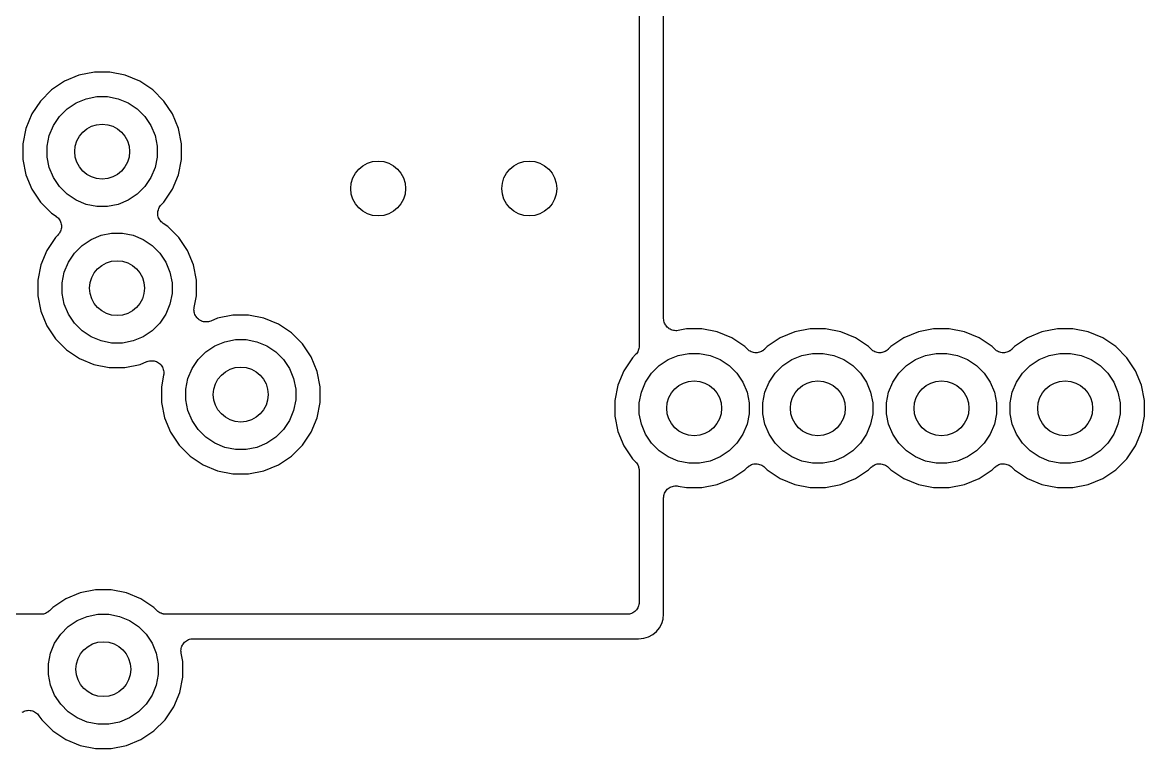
# Model space of a CAD drawing. Extents: x 1.98 to 5.9, y -3.93 to -1.98.
# Drawn here: x 4.8351 to 5.1566, y -2.3928 to -2.1847 of the extents above; entities that cross this region are included whole.
import ezdxf

# ---------------------------------------------------------------- set-up
doc = ezdxf.new("R2010")
doc.units = 0
doc.header["$MEASUREMENT"] = 0
doc.layers.add('BLACK', color=7, linetype='CONTINUOUS')

msp = doc.modelspace()

# ---------------------------------------------------------------- linework, layer by layer
at = {"layer": 'BLACK', "linetype": 'CONTINUOUS'}
for p, q in [((5.01881, -2.26956), (5.01881, -2.05923)), ((5.01181, -2.06256), (5.01181, -2.2774)), ((4.85569, -2.19894), (4.85129, -2.19982)), ((4.86017, -2.19894), (4.85569, -2.19894)), ((4.86456, -2.19982), (4.86017, -2.19894)), ((4.84715, -2.20153), (4.84342, -2.20402)), ((4.85129, -2.19982), (4.84715, -2.20153)), ((4.8687, -2.20153), (4.86456, -2.19982)), ((4.87243, -2.20402), (4.8687, -2.20153)), ((4.84342, -2.20402), (4.84026, -2.20719)), ((4.8756, -2.20719), (4.87243, -2.20402)), ((4.84026, -2.20719), (4.83777, -2.21091)), ((4.84789, -2.20946), (4.85047, -2.20773)), ((4.85047, -2.20773), (4.85333, -2.20655)), ((4.85333, -2.20655), (4.85637, -2.20594)), ((4.85637, -2.20594), (4.85948, -2.20594)), ((4.85948, -2.20594), (4.86252, -2.20655)), ((4.86252, -2.20655), (4.86539, -2.20773)), ((4.86539, -2.20773), (4.86796, -2.20946)), ((4.87808, -2.21091), (4.8756, -2.20719)), ((4.83777, -2.21091), (4.83605, -2.21505)), ((4.84397, -2.21423), (4.84569, -2.21165)), ((4.84569, -2.21165), (4.84789, -2.20946)), ((4.86796, -2.20946), (4.87016, -2.21165)), ((4.87016, -2.21165), (4.87188, -2.21423)), ((4.8798, -2.21505), (4.87808, -2.21091)), ((4.83605, -2.21505), (4.83518, -2.21945)), ((4.84278, -2.2171), (4.84397, -2.21423)), ((4.87188, -2.21423), (4.87307, -2.2171)), ((4.88067, -2.21945), (4.8798, -2.21505)), ((4.84218, -2.22014), (4.84278, -2.2171)), ((4.87307, -2.2171), (4.87367, -2.22014)), ((4.83518, -2.21945), (4.83518, -2.22393)), ((4.84218, -2.22324), (4.84218, -2.22014)), ((4.87367, -2.22014), (4.87367, -2.22324)), ((4.88067, -2.22393), (4.88067, -2.21945)), ((4.83518, -2.22393), (4.83605, -2.22832)), ((4.84278, -2.22628), (4.84218, -2.22324)), ((4.87367, -2.22324), (4.87307, -2.22628)), ((4.8798, -2.22832), (4.88067, -2.22393)), ((4.84397, -2.22915), (4.84278, -2.22628)), ((4.87307, -2.22628), (4.87188, -2.22915)), ((4.83605, -2.22832), (4.83777, -2.23246)), ((4.84569, -2.23173), (4.84397, -2.22915)), ((4.87188, -2.22915), (4.87016, -2.23173)), ((4.87808, -2.23246), (4.8798, -2.22832)), ((4.83777, -2.23246), (4.84026, -2.23619)), ((4.84789, -2.23392), (4.84569, -2.23173)), ((4.85047, -2.23564), (4.84789, -2.23392)), ((4.86796, -2.23392), (4.86539, -2.23564)), ((4.87016, -2.23173), (4.86796, -2.23392)), ((4.8756, -2.23619), (4.87808, -2.23246)), ((4.84026, -2.23619), (4.84342, -2.23936)), ((4.85333, -2.23683), (4.85047, -2.23564)), ((4.85637, -2.23744), (4.85333, -2.23683)), ((4.85948, -2.23744), (4.85637, -2.23744)), ((4.86252, -2.23683), (4.85948, -2.23744)), ((4.86539, -2.23564), (4.86252, -2.23683)), ((4.87413, -2.23802), (4.87429, -2.23772)), ((4.87429, -2.23772), (4.87445, -2.23743)), ((4.87445, -2.23743), (4.87446, -2.23742)), ((4.87445, -2.23743), (4.87445, -2.23743)), ((4.87446, -2.23742), (4.87467, -2.23716)), ((4.87467, -2.23716), (4.87488, -2.23691)), ((4.87488, -2.23691), (4.8756, -2.23619)), ((4.84342, -2.23936), (4.84472, -2.24022)), ((4.84472, -2.24022), (4.84474, -2.24024)), ((4.84474, -2.24024), (4.84474, -2.24024)), ((4.84474, -2.24024), (4.84474, -2.24024)), ((4.84474, -2.24024), (4.84476, -2.24025)), ((4.84476, -2.24025), (4.84501, -2.24047)), ((4.84501, -2.24047), (4.84527, -2.24068)), ((4.84527, -2.24068), (4.84528, -2.24069)), ((4.84528, -2.24069), (4.84528, -2.24069)), ((4.84528, -2.24069), (4.84549, -2.24095)), ((4.84549, -2.24095), (4.8457, -2.24121)), ((4.87385, -2.23935), (4.87389, -2.23902)), ((4.87386, -2.23936), (4.87385, -2.23935)), ((4.87385, -2.23937), (4.87386, -2.23936)), ((4.87389, -2.2397), (4.87385, -2.23937)), ((4.87389, -2.23902), (4.87392, -2.23869)), ((4.87391, -2.24003), (4.87389, -2.2397)), ((4.87392, -2.24004), (4.87391, -2.24003)), ((4.87392, -2.23869), (4.87393, -2.23868)), ((4.87392, -2.24005), (4.87392, -2.24004)), ((4.87401, -2.24036), (4.87392, -2.24005)), ((4.87393, -2.23867), (4.87403, -2.23835)), ((4.87393, -2.23868), (4.87393, -2.23867)), ((4.87411, -2.24068), (4.87401, -2.24036)), ((4.87403, -2.23835), (4.87412, -2.23804)), ((4.87411, -2.24069), (4.87411, -2.24068)), ((4.87411, -2.2407), (4.87411, -2.24069)), ((4.87427, -2.241), (4.87411, -2.2407)), ((4.87412, -2.23804), (4.87413, -2.23803)), ((4.87413, -2.23803), (4.87413, -2.23802)), ((4.87442, -2.24129), (4.87427, -2.241)), ((4.8457, -2.24121), (4.8457, -2.24122)), ((4.8457, -2.24122), (4.84571, -2.24123)), ((4.84571, -2.24123), (4.84586, -2.24152)), ((4.84586, -2.24152), (4.84602, -2.24181)), ((4.8461, -2.24417), (4.84601, -2.24448)), ((4.84602, -2.24181), (4.84602, -2.24182)), ((4.84602, -2.24182), (4.84602, -2.24183)), ((4.84602, -2.24183), (4.84612, -2.24215)), ((4.8462, -2.24385), (4.8461, -2.24417)), ((4.84612, -2.24215), (4.84621, -2.24247)), ((4.84621, -2.24383), (4.8462, -2.24384)), ((4.8462, -2.24384), (4.8462, -2.24385)), ((4.84621, -2.24247), (4.84621, -2.24248)), ((4.84621, -2.24248), (4.84622, -2.24249)), ((4.84624, -2.2435), (4.84621, -2.24383)), ((4.84622, -2.24249), (4.84625, -2.24282)), ((4.84628, -2.24317), (4.84624, -2.2435)), ((4.84625, -2.24282), (4.84628, -2.24315)), ((4.84628, -2.24315), (4.84628, -2.24316)), ((4.84628, -2.24316), (4.84628, -2.24317)), ((4.87443, -2.2413), (4.87442, -2.24129)), ((4.87443, -2.24131), (4.87443, -2.2413)), ((4.87464, -2.24156), (4.87443, -2.24131)), ((4.87485, -2.24182), (4.87464, -2.24156)), ((4.87486, -2.24183), (4.87485, -2.24182)), ((4.87486, -2.24184), (4.87486, -2.24183)), ((4.87512, -2.24205), (4.87486, -2.24184)), ((4.87537, -2.24226), (4.87512, -2.24205)), ((4.87539, -2.24228), (4.87537, -2.24226)), ((4.87541, -2.24229), (4.87539, -2.24228)), ((4.87539, -2.24228), (4.87539, -2.24228)), ((4.87539, -2.24228), (4.87539, -2.24228)), ((4.87671, -2.24316), (4.87541, -2.24229)), ((4.87987, -2.24633), (4.87671, -2.24316)), ((4.84454, -2.24633), (4.84205, -2.25005)), ((4.84525, -2.24561), (4.84454, -2.24633)), ((4.84546, -2.24536), (4.84525, -2.24561)), ((4.84567, -2.2451), (4.84546, -2.24536)), ((4.84568, -2.24509), (4.84567, -2.2451)), ((4.84584, -2.24479), (4.84568, -2.24508)), ((4.84568, -2.24508), (4.84568, -2.24509)), ((4.846, -2.2445), (4.84584, -2.24479)), ((4.84601, -2.24448), (4.846, -2.24449)), ((4.846, -2.24449), (4.846, -2.2445)), ((4.85217, -2.24859), (4.85475, -2.24687)), ((4.85475, -2.24687), (4.85761, -2.24568)), ((4.85761, -2.24568), (4.86065, -2.24508)), ((4.86065, -2.24508), (4.86376, -2.24508)), ((4.86376, -2.24508), (4.8668, -2.24568)), ((4.8668, -2.24568), (4.86966, -2.24687)), ((4.86966, -2.24687), (4.87224, -2.24859)), ((4.88236, -2.25005), (4.87987, -2.24633)), ((4.84205, -2.25005), (4.84033, -2.25419)), ((4.84997, -2.25079), (4.85217, -2.24859)), ((4.87224, -2.24859), (4.87444, -2.25079)), ((4.88408, -2.25419), (4.88236, -2.25005)), ((4.84706, -2.25623), (4.84825, -2.25337)), ((4.84825, -2.25337), (4.84997, -2.25079)), ((4.87444, -2.25079), (4.87616, -2.25337)), ((4.87616, -2.25337), (4.87735, -2.25623)), ((4.84033, -2.25419), (4.83946, -2.25859)), ((4.84646, -2.25928), (4.84706, -2.25623)), ((4.87735, -2.25623), (4.87795, -2.25928)), ((4.88495, -2.25859), (4.88408, -2.25419)), ((4.83946, -2.25859), (4.83946, -2.26307)), ((4.84646, -2.26238), (4.84646, -2.25928)), ((4.87795, -2.25928), (4.87795, -2.26238)), ((4.88495, -2.26307), (4.88495, -2.25859)), ((4.83946, -2.26307), (4.84033, -2.26746)), ((4.84706, -2.26542), (4.84646, -2.26238)), ((4.87795, -2.26238), (4.87735, -2.26542)), ((4.8843, -2.26635), (4.88495, -2.26307)), ((4.84825, -2.26829), (4.84706, -2.26542)), ((4.87735, -2.26542), (4.87616, -2.26829)), ((4.88423, -2.26701), (4.88427, -2.26668)), ((4.88427, -2.26668), (4.8843, -2.26635)), ((4.84033, -2.26746), (4.84205, -2.2716)), ((4.84997, -2.27087), (4.84825, -2.26829)), ((4.87616, -2.26829), (4.87444, -2.27087)), ((4.88423, -2.26702), (4.88423, -2.26701)), ((4.88423, -2.26703), (4.88423, -2.26702)), ((4.88427, -2.26736), (4.88423, -2.26703)), ((4.8843, -2.26769), (4.88427, -2.26736)), ((4.8843, -2.2677), (4.8843, -2.26769)), ((4.8843, -2.26771), (4.8843, -2.2677)), ((4.88439, -2.26803), (4.8843, -2.26771)), ((4.88449, -2.26835), (4.88439, -2.26803)), ((4.8845, -2.26836), (4.88449, -2.26835)), ((4.88449, -2.26835), (4.88449, -2.26835)), ((4.88465, -2.26866), (4.8845, -2.26836)), ((4.88481, -2.26895), (4.88465, -2.26866)), ((4.88481, -2.26896), (4.88481, -2.26895)), ((4.88482, -2.26897), (4.88481, -2.26896)), ((4.88503, -2.26922), (4.88482, -2.26897)), ((4.88524, -2.26948), (4.88503, -2.26922)), ((4.88524, -2.26949), (4.88524, -2.26948)), ((4.88525, -2.26949), (4.88524, -2.26949)), ((4.8855, -2.26971), (4.88525, -2.26949)), ((4.88576, -2.26992), (4.8855, -2.26971)), ((4.88577, -2.26993), (4.88576, -2.26992)), ((4.88607, -2.27009), (4.88577, -2.26993)), ((4.88577, -2.26993), (4.88577, -2.26993)), ((4.891, -2.26946), (4.88907, -2.27026)), ((4.8954, -2.26859), (4.891, -2.26946)), ((4.89988, -2.26859), (4.8954, -2.26859)), ((4.90427, -2.26946), (4.89988, -2.26859)), ((4.90841, -2.27118), (4.90427, -2.26946)), ((5.01884, -2.26989), (5.01881, -2.26956)), ((5.01887, -2.27022), (5.01884, -2.26989)), ((4.84205, -2.2716), (4.84454, -2.27533)), ((4.85217, -2.27306), (4.84997, -2.27087)), ((4.85475, -2.27478), (4.85217, -2.27306)), ((4.87224, -2.27306), (4.86966, -2.27478)), ((4.87444, -2.27087), (4.87224, -2.27306)), ((4.88636, -2.27025), (4.88607, -2.27009)), ((4.88637, -2.27025), (4.88636, -2.27025)), ((4.88637, -2.27026), (4.88637, -2.27025)), ((4.88669, -2.27035), (4.88637, -2.27026)), ((4.88701, -2.27046), (4.88669, -2.27035)), ((4.88702, -2.27046), (4.88701, -2.27046)), ((4.88703, -2.27046), (4.88702, -2.27046)), ((4.88736, -2.27049), (4.88703, -2.27046)), ((4.88769, -2.27053), (4.88736, -2.27049)), ((4.8877, -2.27053), (4.88769, -2.27053)), ((4.88771, -2.27053), (4.8877, -2.27053)), ((4.88804, -2.2705), (4.88771, -2.27053)), ((4.88837, -2.27047), (4.88804, -2.2705)), ((4.88838, -2.27047), (4.88837, -2.27047)), ((4.88839, -2.27047), (4.88838, -2.27047)), ((4.8887, -2.27038), (4.88839, -2.27047)), ((4.88903, -2.27028), (4.8887, -2.27038)), ((4.88904, -2.27028), (4.88903, -2.27028)), ((4.88907, -2.27026), (4.88904, -2.27028)), ((4.88904, -2.27028), (4.88904, -2.27028)), ((4.88904, -2.27028), (4.88904, -2.27028)), ((4.91214, -2.27367), (4.90841, -2.27118)), ((5.01888, -2.27023), (5.01887, -2.27022)), ((5.01888, -2.27024), (5.01888, -2.27023)), ((5.01897, -2.27055), (5.01888, -2.27024)), ((5.01907, -2.27087), (5.01897, -2.27055)), ((5.01907, -2.27088), (5.01907, -2.27087)), ((5.01908, -2.27089), (5.01907, -2.27088)), ((5.01923, -2.27118), (5.01908, -2.27089)), ((5.01938, -2.27148), (5.01923, -2.27118)), ((5.01939, -2.27148), (5.01938, -2.27148)), ((5.0194, -2.27149), (5.01939, -2.27148)), ((5.01961, -2.27175), (5.0194, -2.27149)), ((5.01981, -2.27201), (5.01961, -2.27175)), ((5.01982, -2.27202), (5.01981, -2.27201)), ((5.01983, -2.27202), (5.01982, -2.27202)), ((5.02008, -2.27223), (5.01983, -2.27202)), ((5.02034, -2.27245), (5.02008, -2.27223)), ((5.02035, -2.27245), (5.02034, -2.27245)), ((5.02035, -2.27246), (5.02035, -2.27245)), ((5.02064, -2.27261), (5.02035, -2.27246)), ((5.02094, -2.27278), (5.02064, -2.27261)), ((5.02095, -2.27278), (5.02094, -2.27278)), ((5.02127, -2.27288), (5.02095, -2.27278)), ((5.02095, -2.27278), (5.02095, -2.27278)), ((5.02159, -2.27298), (5.02127, -2.27288)), ((5.0216, -2.27298), (5.02159, -2.27298)), ((5.02161, -2.27299), (5.0216, -2.27298)), ((5.02194, -2.27302), (5.02161, -2.27299)), ((5.02227, -2.27306), (5.02194, -2.27302)), ((5.02228, -2.27306), (5.02227, -2.27306)), ((5.02229, -2.27306), (5.02228, -2.27306)), ((5.02262, -2.27303), (5.02229, -2.27306)), ((5.02295, -2.273), (5.02262, -2.27303)), ((5.02297, -2.273), (5.02295, -2.273)), ((5.02299, -2.27299), (5.02297, -2.273)), ((5.02297, -2.273), (5.02297, -2.273)), ((5.02297, -2.273), (5.02297, -2.273)), ((5.02532, -2.27253), (5.02299, -2.27299)), ((5.0298, -2.27253), (5.02532, -2.27253)), ((5.03419, -2.2734), (5.0298, -2.27253)), ((5.06075, -2.27253), (5.05636, -2.2734)), ((5.06523, -2.27253), (5.06075, -2.27253)), ((5.06963, -2.2734), (5.06523, -2.27253)), ((5.09618, -2.27253), (5.09179, -2.2734)), ((5.10067, -2.27253), (5.09618, -2.27253)), ((5.10506, -2.2734), (5.10067, -2.27253)), ((5.13162, -2.27253), (5.12722, -2.2734)), ((5.1361, -2.27253), (5.13162, -2.27253)), ((5.14049, -2.2734), (5.1361, -2.27253)), ((4.84454, -2.27533), (4.8477, -2.2785)), ((4.85761, -2.27597), (4.85475, -2.27478)), ((4.86065, -2.27657), (4.85761, -2.27597)), ((4.8668, -2.27597), (4.86376, -2.27657)), ((4.86966, -2.27478), (4.8668, -2.27597)), ((4.89018, -2.27738), (4.89304, -2.2762)), ((4.89304, -2.2762), (4.89609, -2.27559)), ((4.89609, -2.27559), (4.89919, -2.27559)), ((4.89919, -2.27559), (4.90223, -2.2762)), ((4.90223, -2.2762), (4.9051, -2.27738)), ((4.91531, -2.27684), (4.91214, -2.27367)), ((5.03833, -2.27512), (5.03419, -2.2734)), ((5.04206, -2.27761), (5.03833, -2.27512)), ((5.05222, -2.27512), (5.04849, -2.27761)), ((5.05636, -2.2734), (5.05222, -2.27512)), ((5.07377, -2.27512), (5.06963, -2.2734)), ((5.07749, -2.27761), (5.07377, -2.27512)), ((5.08765, -2.27512), (5.08392, -2.27761)), ((5.09179, -2.2734), (5.08765, -2.27512)), ((5.1092, -2.27512), (5.10506, -2.2734)), ((5.11293, -2.27761), (5.1092, -2.27512)), ((5.12308, -2.27512), (5.11936, -2.27761)), ((5.12722, -2.2734), (5.12308, -2.27512)), ((5.14463, -2.27512), (5.14049, -2.2734)), ((5.14836, -2.27761), (5.14463, -2.27512)), ((4.8477, -2.2785), (4.85143, -2.28099)), ((4.86376, -2.27657), (4.86065, -2.27657)), ((4.88541, -2.2813), (4.8876, -2.27911)), ((4.8876, -2.27911), (4.89018, -2.27738)), ((4.9051, -2.27738), (4.90768, -2.27911)), ((4.90768, -2.27911), (4.90987, -2.2813)), ((4.9178, -2.28056), (4.91531, -2.27684)), ((5.0112, -2.27938), (5.01099, -2.27963)), ((5.01121, -2.27936), (5.0112, -2.27938)), ((5.01122, -2.27935), (5.01121, -2.27936)), ((5.01137, -2.27907), (5.01122, -2.27935)), ((5.01153, -2.27878), (5.01137, -2.27907)), ((5.01154, -2.27875), (5.01153, -2.27876)), ((5.01153, -2.27876), (5.01153, -2.27878)), ((5.01164, -2.27844), (5.01154, -2.27875)), ((5.01173, -2.27813), (5.01164, -2.27844)), ((5.01174, -2.27811), (5.01173, -2.27813)), ((5.01178, -2.27777), (5.01174, -2.2781)), ((5.01174, -2.2781), (5.01174, -2.27811)), ((5.01181, -2.27745), (5.01178, -2.27777)), ((5.01181, -2.2774), (5.01181, -2.27741)), ((5.01181, -2.27741), (5.01181, -2.27742)), ((5.01181, -2.27742), (5.01181, -2.27742)), ((5.01181, -2.27742), (5.01181, -2.27745)), ((5.02297, -2.28013), (5.02601, -2.27953)), ((5.02601, -2.27953), (5.02911, -2.27953)), ((5.02911, -2.27953), (5.03215, -2.28013)), ((5.0428, -2.27835), (5.04206, -2.27761)), ((5.04306, -2.27856), (5.0428, -2.27835)), ((5.04331, -2.27877), (5.04306, -2.27856)), ((5.04332, -2.27877), (5.04331, -2.27877)), ((5.04333, -2.27878), (5.04332, -2.27877)), ((5.04362, -2.27894), (5.04333, -2.27878)), ((5.04391, -2.27909), (5.04362, -2.27894)), ((5.04392, -2.2791), (5.04391, -2.27909)), ((5.04393, -2.2791), (5.04392, -2.2791)), ((5.04425, -2.2792), (5.04393, -2.2791)), ((5.04456, -2.2793), (5.04425, -2.2792)), ((5.04457, -2.2793), (5.04456, -2.2793)), ((5.04458, -2.2793), (5.04457, -2.2793)), ((5.04492, -2.27934), (5.04458, -2.2793)), ((5.04524, -2.27937), (5.04492, -2.27934)), ((5.04525, -2.27937), (5.04524, -2.27937)), ((5.04526, -2.27937), (5.04525, -2.27937)), ((5.04559, -2.27934), (5.04526, -2.27937)), ((5.04592, -2.27931), (5.04559, -2.27934)), ((5.04593, -2.27931), (5.04592, -2.27931)), ((5.04594, -2.27931), (5.04593, -2.27931)), ((5.04626, -2.27921), (5.04594, -2.27931)), ((5.04658, -2.27912), (5.04626, -2.27921)), ((5.04659, -2.27912), (5.04658, -2.27912)), ((5.0466, -2.27911), (5.04659, -2.27912)), ((5.04689, -2.27896), (5.0466, -2.27911)), ((5.04718, -2.27881), (5.04689, -2.27896)), ((5.04719, -2.2788), (5.04718, -2.27881)), ((5.0472, -2.27879), (5.04719, -2.2788)), ((5.04746, -2.27858), (5.0472, -2.27879)), ((5.04772, -2.27838), (5.04746, -2.27858)), ((5.04773, -2.27836), (5.04772, -2.27838)), ((5.04775, -2.27835), (5.04773, -2.27836)), ((5.04773, -2.27836), (5.04773, -2.27836)), ((5.04773, -2.27836), (5.04773, -2.27836)), ((5.04849, -2.27761), (5.04775, -2.27835)), ((5.0584, -2.28013), (5.06144, -2.27953)), ((5.06144, -2.27953), (5.06454, -2.27953)), ((5.06454, -2.27953), (5.06759, -2.28013)), ((5.07823, -2.27835), (5.07749, -2.27761)), ((5.07849, -2.27856), (5.07823, -2.27835)), ((5.07874, -2.27877), (5.07849, -2.27856)), ((5.07875, -2.27877), (5.07874, -2.27877)), ((5.07876, -2.27878), (5.07875, -2.27877)), ((5.07905, -2.27894), (5.07876, -2.27878)), ((5.07934, -2.27909), (5.07905, -2.27894)), ((5.07935, -2.2791), (5.07934, -2.27909)), ((5.07936, -2.2791), (5.07935, -2.2791)), ((5.07968, -2.2792), (5.07936, -2.2791)), ((5.07999, -2.2793), (5.07968, -2.2792)), ((5.08, -2.2793), (5.07999, -2.2793)), ((5.08002, -2.2793), (5.08, -2.2793)), ((5.08035, -2.27934), (5.08002, -2.2793)), ((5.08067, -2.27937), (5.08035, -2.27934)), ((5.08068, -2.27937), (5.08067, -2.27937)), ((5.0807, -2.27937), (5.08068, -2.27937)), ((5.08102, -2.27934), (5.0807, -2.27937)), ((5.08135, -2.27931), (5.08102, -2.27934)), ((5.08136, -2.27931), (5.08135, -2.27931)), ((5.08138, -2.27931), (5.08136, -2.27931)), ((5.08169, -2.27921), (5.08138, -2.27931)), ((5.08201, -2.27912), (5.08169, -2.27921)), ((5.08202, -2.27912), (5.08201, -2.27912)), ((5.08203, -2.27911), (5.08202, -2.27912)), ((5.08233, -2.27896), (5.08203, -2.27911)), ((5.08261, -2.27881), (5.08233, -2.27896)), ((5.08262, -2.2788), (5.08261, -2.27881)), ((5.08264, -2.27879), (5.08262, -2.2788)), ((5.0829, -2.27858), (5.08264, -2.27879)), ((5.08315, -2.27838), (5.0829, -2.27858)), ((5.08317, -2.27836), (5.08315, -2.27838)), ((5.08318, -2.27835), (5.08317, -2.27836)), ((5.08317, -2.27836), (5.08317, -2.27836)), ((5.08317, -2.27836), (5.08317, -2.27836)), ((5.08392, -2.27761), (5.08318, -2.27835)), ((5.09383, -2.28013), (5.09687, -2.27953)), ((5.09687, -2.27953), (5.09998, -2.27953)), ((5.09998, -2.27953), (5.10302, -2.28013)), ((5.11367, -2.27835), (5.11293, -2.27761)), ((5.11392, -2.27856), (5.11367, -2.27835)), ((5.11417, -2.27877), (5.11392, -2.27856)), ((5.11419, -2.27877), (5.11417, -2.27877)), ((5.11419, -2.27878), (5.11419, -2.27877)), ((5.11449, -2.27894), (5.11419, -2.27878)), ((5.11477, -2.27909), (5.11449, -2.27894)), ((5.11479, -2.2791), (5.11477, -2.27909)), ((5.1148, -2.2791), (5.11479, -2.2791)), ((5.11511, -2.2792), (5.1148, -2.2791)), ((5.11543, -2.2793), (5.11511, -2.2792)), ((5.11544, -2.2793), (5.11543, -2.2793)), ((5.11545, -2.2793), (5.11544, -2.2793)), ((5.11578, -2.27934), (5.11545, -2.2793)), ((5.11611, -2.27937), (5.11578, -2.27934)), ((5.11612, -2.27937), (5.11611, -2.27937)), ((5.11613, -2.27937), (5.11612, -2.27937)), ((5.11645, -2.27934), (5.11613, -2.27937)), ((5.11679, -2.27931), (5.11645, -2.27934)), ((5.1168, -2.27931), (5.11679, -2.27931)), ((5.11681, -2.27931), (5.1168, -2.27931)), ((5.11712, -2.27921), (5.11681, -2.27931)), ((5.11744, -2.27912), (5.11712, -2.27921)), ((5.11745, -2.27912), (5.11744, -2.27912)), ((5.11746, -2.27911), (5.11745, -2.27912)), ((5.11776, -2.27896), (5.11746, -2.27911)), ((5.11805, -2.27881), (5.11776, -2.27896)), ((5.11806, -2.2788), (5.11805, -2.27881)), ((5.11807, -2.27879), (5.11806, -2.2788)), ((5.11833, -2.27858), (5.11807, -2.27879)), ((5.11858, -2.27838), (5.11833, -2.27858)), ((5.1186, -2.27836), (5.11858, -2.27838)), ((5.11862, -2.27835), (5.1186, -2.27836)), ((5.1186, -2.27836), (5.1186, -2.27836)), ((5.1186, -2.27836), (5.1186, -2.27836)), ((5.11936, -2.27761), (5.11862, -2.27835)), ((5.12926, -2.28013), (5.13231, -2.27953)), ((5.13231, -2.27953), (5.13541, -2.27953)), ((5.13541, -2.27953), (5.13845, -2.28013)), ((5.15153, -2.28077), (5.14836, -2.27761)), ((4.85143, -2.28099), (4.85557, -2.2827)), ((4.85557, -2.2827), (4.85996, -2.28357)), ((4.86445, -2.28357), (4.86884, -2.2827)), ((4.86884, -2.2827), (4.87077, -2.2819)), ((4.87077, -2.2819), (4.8708, -2.28189)), ((4.8708, -2.28189), (4.87082, -2.28188)), ((4.8708, -2.28189), (4.8708, -2.28189)), ((4.8708, -2.28189), (4.8708, -2.28189)), ((4.87082, -2.28188), (4.87114, -2.28179)), ((4.87114, -2.28179), (4.87146, -2.2817)), ((4.87146, -2.2817), (4.87147, -2.28169)), ((4.87146, -2.2817), (4.87146, -2.2817)), ((4.87147, -2.28169), (4.8718, -2.28166)), ((4.8718, -2.28166), (4.87214, -2.28163)), ((4.87214, -2.28163), (4.87214, -2.28164)), ((4.87214, -2.28164), (4.87215, -2.28163)), ((4.87215, -2.28163), (4.87248, -2.28167)), ((4.87248, -2.28167), (4.87282, -2.28171)), ((4.87282, -2.28171), (4.87282, -2.28171)), ((4.87282, -2.28171), (4.87283, -2.28171)), ((4.87283, -2.28171), (4.87315, -2.28181)), ((4.87315, -2.28181), (4.87347, -2.28191)), ((4.87347, -2.28191), (4.87348, -2.28191)), ((4.87348, -2.28191), (4.87348, -2.28191)), ((4.87348, -2.28191), (4.87378, -2.28208)), ((4.87378, -2.28208), (4.87407, -2.28223)), ((4.87407, -2.28223), (4.87408, -2.28224)), ((4.87408, -2.28224), (4.87408, -2.28224)), ((4.87408, -2.28224), (4.87434, -2.28246)), ((4.87434, -2.28246), (4.8746, -2.28267)), ((4.8746, -2.28267), (4.8746, -2.28268)), ((4.8746, -2.28268), (4.87461, -2.28268)), ((4.87461, -2.28268), (4.87482, -2.28294)), ((4.88368, -2.28388), (4.88541, -2.2813)), ((4.90987, -2.2813), (4.91159, -2.28388)), ((4.91951, -2.2847), (4.9178, -2.28056)), ((5.00989, -2.28077), (5.0074, -2.2845)), ((5.01079, -2.27988), (5.00989, -2.28077)), ((5.01099, -2.27963), (5.01079, -2.27988)), ((5.01752, -2.28304), (5.0201, -2.28132)), ((5.0201, -2.28132), (5.02297, -2.28013)), ((5.03215, -2.28013), (5.03502, -2.28132)), ((5.03502, -2.28132), (5.0376, -2.28304)), ((5.05295, -2.28304), (5.05553, -2.28132)), ((5.05553, -2.28132), (5.0584, -2.28013)), ((5.06759, -2.28013), (5.07045, -2.28132)), ((5.07045, -2.28132), (5.07303, -2.28304)), ((5.08839, -2.28304), (5.09097, -2.28132)), ((5.09097, -2.28132), (5.09383, -2.28013)), ((5.10302, -2.28013), (5.10588, -2.28132)), ((5.10588, -2.28132), (5.10846, -2.28304)), ((5.12382, -2.28304), (5.1264, -2.28132)), ((5.1264, -2.28132), (5.12926, -2.28013)), ((5.13845, -2.28013), (5.14132, -2.28132)), ((5.14132, -2.28132), (5.1439, -2.28304)), ((5.15402, -2.2845), (5.15153, -2.28077)), ((4.85996, -2.28357), (4.86445, -2.28357)), ((4.87482, -2.28294), (4.87503, -2.2832)), ((4.87554, -2.28582), (4.87489, -2.2891)), ((4.87503, -2.2832), (4.87503, -2.28321)), ((4.87503, -2.28321), (4.87503, -2.28321)), ((4.87503, -2.28321), (4.87519, -2.2835)), ((4.87519, -2.2835), (4.87535, -2.2838)), ((4.87535, -2.2838), (4.87535, -2.28381)), ((4.87535, -2.28381), (4.87535, -2.28382)), ((4.87535, -2.28382), (4.87545, -2.28413)), ((4.87545, -2.28413), (4.87554, -2.28446)), ((4.87554, -2.28446), (4.87554, -2.28447)), ((4.87554, -2.28447), (4.87555, -2.28447)), ((4.87558, -2.28548), (4.87554, -2.28582)), ((4.87555, -2.28447), (4.87558, -2.2848)), ((4.87558, -2.2848), (4.87561, -2.28514)), ((4.87561, -2.28515), (4.87558, -2.28548)), ((4.87561, -2.28514), (4.87561, -2.28514)), ((4.87561, -2.28514), (4.87561, -2.28515)), ((4.88249, -2.28675), (4.88368, -2.28388)), ((4.91159, -2.28388), (4.91278, -2.28675)), ((4.92039, -2.2891), (4.91951, -2.2847)), ((5.0074, -2.2845), (5.00569, -2.28864)), ((5.0136, -2.28782), (5.01533, -2.28524)), ((5.01533, -2.28524), (5.01752, -2.28304)), ((5.0376, -2.28304), (5.03979, -2.28524)), ((5.03979, -2.28524), (5.04151, -2.28782)), ((5.04904, -2.28782), (5.05076, -2.28524)), ((5.05076, -2.28524), (5.05295, -2.28304)), ((5.07303, -2.28304), (5.07522, -2.28524)), ((5.07522, -2.28524), (5.07695, -2.28782)), ((5.08447, -2.28782), (5.08619, -2.28524)), ((5.08619, -2.28524), (5.08839, -2.28304)), ((5.10846, -2.28304), (5.11066, -2.28524)), ((5.11066, -2.28524), (5.11238, -2.28782)), ((5.1199, -2.28782), (5.12163, -2.28524)), ((5.12163, -2.28524), (5.12382, -2.28304)), ((5.1439, -2.28304), (5.14609, -2.28524)), ((5.14609, -2.28524), (5.14781, -2.28782)), ((5.15573, -2.28864), (5.15402, -2.2845)), ((4.87489, -2.2891), (4.87489, -2.29358)), ((4.88189, -2.28979), (4.88249, -2.28675)), ((4.91278, -2.28675), (4.91339, -2.28979)), ((4.92039, -2.29358), (4.92039, -2.2891)), ((5.00569, -2.28864), (5.00481, -2.29304)), ((5.01242, -2.29068), (5.0136, -2.28782)), ((5.04151, -2.28782), (5.0427, -2.29068)), ((5.04785, -2.29068), (5.04904, -2.28782)), ((5.07695, -2.28782), (5.07813, -2.29068)), ((5.08328, -2.29068), (5.08447, -2.28782)), ((5.11238, -2.28782), (5.11357, -2.29068)), ((5.11872, -2.29068), (5.1199, -2.28782)), ((5.14781, -2.28782), (5.149, -2.29068)), ((5.15661, -2.29304), (5.15573, -2.28864)), ((4.88189, -2.29289), (4.88189, -2.28979)), ((4.91339, -2.28979), (4.91339, -2.29289)), ((5.01181, -2.29372), (5.01242, -2.29068)), ((5.0427, -2.29068), (5.04331, -2.29372)), ((5.04724, -2.29372), (5.04785, -2.29068)), ((5.07813, -2.29068), (5.07874, -2.29372)), ((5.08268, -2.29372), (5.08328, -2.29068)), ((5.11357, -2.29068), (5.11417, -2.29372)), ((5.11811, -2.29372), (5.11872, -2.29068)), ((5.149, -2.29068), (5.14961, -2.29372)), ((4.87489, -2.29358), (4.87576, -2.29797)), ((4.88249, -2.29593), (4.88189, -2.29289)), ((4.91339, -2.29289), (4.91278, -2.29593)), ((4.91951, -2.29797), (4.92039, -2.29358)), ((5.00481, -2.29304), (5.00481, -2.29752)), ((5.01181, -2.29683), (5.01181, -2.29372)), ((5.04331, -2.29372), (5.04331, -2.29683)), ((5.04724, -2.29683), (5.04724, -2.29372)), ((5.07874, -2.29372), (5.07874, -2.29683)), ((5.08268, -2.29683), (5.08268, -2.29372)), ((5.11417, -2.29372), (5.11417, -2.29683)), ((5.11811, -2.29683), (5.11811, -2.29372)), ((5.14961, -2.29372), (5.14961, -2.29683)), ((5.15661, -2.29752), (5.15661, -2.29304)), ((4.87576, -2.29797), (4.87748, -2.30211)), ((4.88368, -2.2988), (4.88249, -2.29593)), ((4.88541, -2.30138), (4.88368, -2.2988)), ((4.91159, -2.2988), (4.90987, -2.30138)), ((4.91278, -2.29593), (4.91159, -2.2988)), ((4.9178, -2.30211), (4.91951, -2.29797)), ((5.00481, -2.29752), (5.00569, -2.30191)), ((5.01242, -2.29987), (5.01181, -2.29683)), ((5.04331, -2.29683), (5.0427, -2.29987)), ((5.04785, -2.29987), (5.04724, -2.29683)), ((5.07874, -2.29683), (5.07813, -2.29987)), ((5.08328, -2.29987), (5.08268, -2.29683)), ((5.11417, -2.29683), (5.11357, -2.29987)), ((5.11872, -2.29987), (5.11811, -2.29683)), ((5.14961, -2.29683), (5.149, -2.29987)), ((5.15573, -2.30191), (5.15661, -2.29752)), ((4.87748, -2.30211), (4.87997, -2.30584)), ((4.8876, -2.30357), (4.88541, -2.30138)), ((4.90987, -2.30138), (4.90768, -2.30357)), ((4.91531, -2.30584), (4.9178, -2.30211)), ((5.00569, -2.30191), (5.0074, -2.30605)), ((5.0136, -2.30274), (5.01242, -2.29987)), ((5.0427, -2.29987), (5.04151, -2.30274)), ((5.04904, -2.30274), (5.04785, -2.29987)), ((5.07813, -2.29987), (5.07695, -2.30274)), ((5.08447, -2.30274), (5.08328, -2.29987)), ((5.11357, -2.29987), (5.11238, -2.30274)), ((5.1199, -2.30274), (5.11872, -2.29987)), ((5.149, -2.29987), (5.14781, -2.30274)), ((5.15402, -2.30605), (5.15573, -2.30191)), ((4.89018, -2.30529), (4.8876, -2.30357)), ((4.89304, -2.30648), (4.89018, -2.30529)), ((4.9051, -2.30529), (4.90223, -2.30648)), ((4.90768, -2.30357), (4.9051, -2.30529)), ((5.01533, -2.30531), (5.0136, -2.30274)), ((5.01752, -2.30751), (5.01533, -2.30531)), ((5.03979, -2.30531), (5.0376, -2.30751)), ((5.04151, -2.30274), (5.03979, -2.30531)), ((5.05076, -2.30531), (5.04904, -2.30274)), ((5.05295, -2.30751), (5.05076, -2.30531)), ((5.07522, -2.30531), (5.07303, -2.30751)), ((5.07695, -2.30274), (5.07522, -2.30531)), ((5.08619, -2.30531), (5.08447, -2.30274)), ((5.08839, -2.30751), (5.08619, -2.30531)), ((5.11066, -2.30531), (5.10846, -2.30751)), ((5.11238, -2.30274), (5.11066, -2.30531)), ((5.12163, -2.30531), (5.1199, -2.30274)), ((5.12382, -2.30751), (5.12163, -2.30531)), ((5.14609, -2.30531), (5.1439, -2.30751)), ((5.14781, -2.30274), (5.14609, -2.30531)), ((4.87997, -2.30584), (4.88314, -2.30901)), ((4.89609, -2.30709), (4.89304, -2.30648)), ((4.89919, -2.30709), (4.89609, -2.30709)), ((4.90223, -2.30648), (4.89919, -2.30709)), ((4.91214, -2.30901), (4.91531, -2.30584)), ((5.0074, -2.30605), (5.00989, -2.30978)), ((5.0201, -2.30923), (5.01752, -2.30751)), ((5.0376, -2.30751), (5.03502, -2.30923)), ((5.05553, -2.30923), (5.05295, -2.30751)), ((5.07303, -2.30751), (5.07045, -2.30923)), ((5.09097, -2.30923), (5.08839, -2.30751)), ((5.10846, -2.30751), (5.10588, -2.30923)), ((5.1264, -2.30923), (5.12382, -2.30751)), ((5.1439, -2.30751), (5.14132, -2.30923)), ((5.15153, -2.30978), (5.15402, -2.30605)), ((4.88314, -2.30901), (4.88686, -2.3115)), ((4.88686, -2.3115), (4.891, -2.31321)), ((4.90427, -2.31321), (4.90841, -2.3115)), ((4.90841, -2.3115), (4.91214, -2.30901)), ((5.00989, -2.30978), (5.01079, -2.31067)), ((5.01079, -2.31067), (5.01079, -2.31068)), ((5.01079, -2.31068), (5.01079, -2.31068)), ((5.01079, -2.31068), (5.01079, -2.31068)), ((5.01079, -2.31068), (5.01082, -2.31071)), ((5.01082, -2.31071), (5.01102, -2.31096)), ((5.01102, -2.31096), (5.01123, -2.31121)), ((5.01123, -2.31121), (5.01123, -2.31123)), ((5.01123, -2.31123), (5.01125, -2.31124)), ((5.01125, -2.31124), (5.01139, -2.31153)), ((5.01139, -2.31153), (5.01155, -2.31181)), ((5.02297, -2.31042), (5.0201, -2.30923)), ((5.02601, -2.31102), (5.02297, -2.31042)), ((5.02911, -2.31102), (5.02601, -2.31102)), ((5.03215, -2.31042), (5.02911, -2.31102)), ((5.03502, -2.30923), (5.03215, -2.31042)), ((5.04309, -2.31196), (5.04335, -2.31176)), ((5.04335, -2.31176), (5.04336, -2.31175)), ((5.04336, -2.31175), (5.04337, -2.31174)), ((5.04337, -2.31174), (5.04366, -2.31159)), ((5.04366, -2.31159), (5.04395, -2.31144)), ((5.04395, -2.31144), (5.04396, -2.31144)), ((5.04396, -2.31144), (5.04398, -2.31143)), ((5.04398, -2.31143), (5.0443, -2.31134)), ((5.0443, -2.31134), (5.04461, -2.31124)), ((5.04461, -2.31124), (5.04462, -2.31124)), ((5.04462, -2.31124), (5.04463, -2.31124)), ((5.04463, -2.31124), (5.04496, -2.31121)), ((5.04496, -2.31121), (5.04529, -2.31118)), ((5.04529, -2.31118), (5.0453, -2.31118)), ((5.0453, -2.31118), (5.04531, -2.31118)), ((5.04531, -2.31118), (5.04564, -2.31121)), ((5.04564, -2.31121), (5.04597, -2.31125)), ((5.04597, -2.31125), (5.04598, -2.31125)), ((5.04598, -2.31125), (5.04599, -2.31125)), ((5.04599, -2.31125), (5.04631, -2.31135)), ((5.04631, -2.31135), (5.04662, -2.31145)), ((5.04662, -2.31145), (5.04663, -2.31145)), ((5.04663, -2.31145), (5.04664, -2.31146)), ((5.04664, -2.31146), (5.04694, -2.31162)), ((5.04694, -2.31162), (5.04722, -2.31177)), ((5.0584, -2.31042), (5.05553, -2.30923)), ((5.06144, -2.31102), (5.0584, -2.31042)), ((5.06454, -2.31102), (5.06144, -2.31102)), ((5.06759, -2.31042), (5.06454, -2.31102)), ((5.07045, -2.30923), (5.06759, -2.31042)), ((5.07853, -2.31196), (5.07878, -2.31176)), ((5.07878, -2.31176), (5.07879, -2.31175)), ((5.07879, -2.31175), (5.0788, -2.31174)), ((5.0788, -2.31174), (5.07909, -2.31159)), ((5.07909, -2.31159), (5.07939, -2.31144)), ((5.07939, -2.31144), (5.0794, -2.31144)), ((5.0794, -2.31144), (5.07941, -2.31143)), ((5.07941, -2.31143), (5.07973, -2.31134)), ((5.07973, -2.31134), (5.08004, -2.31124)), ((5.08004, -2.31124), (5.08005, -2.31124)), ((5.08005, -2.31124), (5.08006, -2.31124)), ((5.08006, -2.31124), (5.0804, -2.31121)), ((5.0804, -2.31121), (5.08072, -2.31118)), ((5.08072, -2.31118), (5.08073, -2.31118)), ((5.08073, -2.31118), (5.08075, -2.31118)), ((5.08075, -2.31118), (5.08107, -2.31121)), ((5.08107, -2.31121), (5.0814, -2.31125)), ((5.0814, -2.31125), (5.08141, -2.31125)), ((5.08141, -2.31125), (5.08142, -2.31125)), ((5.08142, -2.31125), (5.08174, -2.31135)), ((5.08174, -2.31135), (5.08205, -2.31145)), ((5.08205, -2.31145), (5.08206, -2.31145)), ((5.08206, -2.31145), (5.08208, -2.31146)), ((5.08208, -2.31146), (5.08237, -2.31162)), ((5.08237, -2.31162), (5.08266, -2.31177)), ((5.09383, -2.31042), (5.09097, -2.30923)), ((5.09687, -2.31102), (5.09383, -2.31042)), ((5.09998, -2.31102), (5.09687, -2.31102)), ((5.10302, -2.31042), (5.09998, -2.31102)), ((5.10588, -2.30923), (5.10302, -2.31042)), ((5.11396, -2.31196), (5.11422, -2.31176)), ((5.11422, -2.31176), (5.11423, -2.31175)), ((5.11423, -2.31175), (5.11424, -2.31174)), ((5.11424, -2.31174), (5.11453, -2.31159)), ((5.11453, -2.31159), (5.11482, -2.31144)), ((5.11482, -2.31144), (5.11483, -2.31144)), ((5.11483, -2.31144), (5.11484, -2.31143)), ((5.11484, -2.31143), (5.11516, -2.31134)), ((5.11516, -2.31134), (5.11547, -2.31124)), ((5.11547, -2.31124), (5.11549, -2.31124)), ((5.11549, -2.31124), (5.1155, -2.31124)), ((5.1155, -2.31124), (5.11583, -2.31121)), ((5.11583, -2.31121), (5.11615, -2.31118)), ((5.11615, -2.31118), (5.11617, -2.31118)), ((5.11617, -2.31118), (5.11618, -2.31118)), ((5.11618, -2.31118), (5.1165, -2.31121)), ((5.1165, -2.31121), (5.11683, -2.31125)), ((5.11683, -2.31125), (5.11685, -2.31125)), ((5.11685, -2.31125), (5.11686, -2.31125)), ((5.11686, -2.31125), (5.11717, -2.31135)), ((5.11717, -2.31135), (5.11749, -2.31145)), ((5.11749, -2.31145), (5.1175, -2.31145)), ((5.1175, -2.31145), (5.11751, -2.31146)), ((5.11751, -2.31146), (5.1178, -2.31162)), ((5.1178, -2.31162), (5.11809, -2.31177)), ((5.12926, -2.31042), (5.1264, -2.30923)), ((5.13231, -2.31102), (5.12926, -2.31042)), ((5.13541, -2.31102), (5.13231, -2.31102)), ((5.13845, -2.31042), (5.13541, -2.31102)), ((5.14132, -2.30923), (5.13845, -2.31042)), ((5.14836, -2.31295), (5.15153, -2.30978)), ((4.891, -2.31321), (4.8954, -2.31409)), ((4.8954, -2.31409), (4.89988, -2.31409)), ((4.89988, -2.31409), (4.90427, -2.31321)), ((5.01155, -2.31181), (5.01155, -2.31183)), ((5.01155, -2.31183), (5.01156, -2.31185)), ((5.01156, -2.31185), (5.01165, -2.31216)), ((5.01165, -2.31216), (5.01174, -2.31247)), ((5.01174, -2.31247), (5.01175, -2.31249)), ((5.01175, -2.31249), (5.01175, -2.3125)), ((5.01175, -2.3125), (5.01178, -2.31283)), ((5.01178, -2.31283), (5.01181, -2.31315)), ((5.01181, -2.31315), (5.01181, -2.35083)), ((5.03833, -2.31543), (5.04206, -2.31295)), ((5.04206, -2.31295), (5.0428, -2.3122)), ((5.0428, -2.3122), (5.04282, -2.31219)), ((5.04282, -2.31219), (5.04284, -2.31217)), ((5.04282, -2.31219), (5.04282, -2.31219)), ((5.04282, -2.31219), (5.04282, -2.31219)), ((5.04284, -2.31217), (5.04309, -2.31196)), ((5.04722, -2.31177), (5.04723, -2.31178)), ((5.04723, -2.31178), (5.04724, -2.31178)), ((5.04724, -2.31178), (5.0475, -2.312)), ((5.0475, -2.312), (5.04775, -2.3122)), ((5.04775, -2.3122), (5.04849, -2.31295)), ((5.04849, -2.31295), (5.05222, -2.31543)), ((5.07377, -2.31543), (5.07749, -2.31295)), ((5.07749, -2.31295), (5.07823, -2.3122)), ((5.07823, -2.3122), (5.07825, -2.31219)), ((5.07825, -2.31219), (5.07827, -2.31217)), ((5.07825, -2.31219), (5.07825, -2.31219)), ((5.07825, -2.31219), (5.07825, -2.31219)), ((5.07827, -2.31217), (5.07853, -2.31196)), ((5.08266, -2.31177), (5.08267, -2.31178)), ((5.08267, -2.31178), (5.08268, -2.31178)), ((5.08268, -2.31178), (5.08293, -2.312)), ((5.08293, -2.312), (5.08318, -2.3122)), ((5.08318, -2.3122), (5.08392, -2.31295)), ((5.08392, -2.31295), (5.08765, -2.31543)), ((5.1092, -2.31543), (5.11293, -2.31295)), ((5.11293, -2.31295), (5.11367, -2.3122)), ((5.11367, -2.3122), (5.11368, -2.31219)), ((5.11368, -2.31219), (5.1137, -2.31217)), ((5.11368, -2.31219), (5.11368, -2.31219)), ((5.11368, -2.31219), (5.11368, -2.31219)), ((5.1137, -2.31217), (5.11396, -2.31196)), ((5.11809, -2.31177), (5.1181, -2.31178)), ((5.1181, -2.31178), (5.11811, -2.31178)), ((5.11811, -2.31178), (5.11836, -2.312)), ((5.11836, -2.312), (5.11862, -2.3122)), ((5.11862, -2.3122), (5.11936, -2.31295)), ((5.11936, -2.31295), (5.12308, -2.31543)), ((5.14463, -2.31543), (5.14836, -2.31295)), ((5.02012, -2.31828), (5.02038, -2.31808)), ((5.02038, -2.31808), (5.02039, -2.31807)), ((5.02039, -2.31807), (5.02069, -2.31791)), ((5.02039, -2.31807), (5.02039, -2.31807)), ((5.02069, -2.31791), (5.02098, -2.31776)), ((5.02098, -2.31776), (5.02099, -2.31775)), ((5.02099, -2.31775), (5.021, -2.31775)), ((5.021, -2.31775), (5.02132, -2.31766)), ((5.02132, -2.31766), (5.02163, -2.31756)), ((5.02163, -2.31756), (5.02164, -2.31756)), ((5.02164, -2.31756), (5.02166, -2.31756)), ((5.02166, -2.31756), (5.02198, -2.31753)), ((5.02198, -2.31753), (5.02231, -2.31749)), ((5.02231, -2.31749), (5.02232, -2.3175)), ((5.02232, -2.3175), (5.02234, -2.31749)), ((5.02234, -2.31749), (5.02266, -2.31753)), ((5.02266, -2.31753), (5.02299, -2.31756)), ((5.02299, -2.31756), (5.02532, -2.31802)), ((5.02532, -2.31802), (5.0298, -2.31802)), ((5.0298, -2.31802), (5.03419, -2.31715)), ((5.03419, -2.31715), (5.03833, -2.31543)), ((5.05222, -2.31543), (5.05636, -2.31715)), ((5.05636, -2.31715), (5.06075, -2.31802)), ((5.06075, -2.31802), (5.06523, -2.31802)), ((5.06523, -2.31802), (5.06963, -2.31715)), ((5.06963, -2.31715), (5.07377, -2.31543)), ((5.08765, -2.31543), (5.09179, -2.31715)), ((5.09179, -2.31715), (5.09618, -2.31802)), ((5.09618, -2.31802), (5.10067, -2.31802)), ((5.10067, -2.31802), (5.10506, -2.31715)), ((5.10506, -2.31715), (5.1092, -2.31543)), ((5.12308, -2.31543), (5.12722, -2.31715)), ((5.12722, -2.31715), (5.13162, -2.31802)), ((5.13162, -2.31802), (5.1361, -2.31802)), ((5.1361, -2.31802), (5.14049, -2.31715)), ((5.14049, -2.31715), (5.14463, -2.31543)), ((5.01881, -2.32095), (5.01885, -2.32062)), ((5.01881, -2.32097), (5.01881, -2.32095)), ((5.01881, -2.32099), (5.01881, -2.32097)), ((5.01881, -2.32097), (5.01881, -2.32097)), ((5.01881, -2.32097), (5.01881, -2.32097)), ((5.01881, -2.35416), (5.01881, -2.32099)), ((5.01885, -2.32062), (5.01888, -2.32029)), ((5.01888, -2.32029), (5.01889, -2.32028)), ((5.01889, -2.32027), (5.01899, -2.31995)), ((5.01889, -2.32028), (5.01889, -2.32027)), ((5.01899, -2.31995), (5.01909, -2.31963)), ((5.01909, -2.31962), (5.01925, -2.31932)), ((5.01909, -2.31963), (5.01909, -2.31962)), ((5.01909, -2.31963), (5.01909, -2.31963)), ((5.01925, -2.31932), (5.01941, -2.31903)), ((5.01941, -2.31903), (5.01942, -2.31903)), ((5.01942, -2.31902), (5.01964, -2.31876)), ((5.01942, -2.31903), (5.01942, -2.31902)), ((5.01964, -2.31876), (5.01985, -2.31851)), ((5.01985, -2.31851), (5.01986, -2.3185)), ((5.01986, -2.31849), (5.02012, -2.31828)), ((5.01986, -2.3185), (5.01986, -2.31849)), ((4.84749, -2.34992), (4.84377, -2.35241)), ((4.85163, -2.3482), (4.84749, -2.34992)), ((4.85603, -2.34733), (4.85163, -2.3482)), ((4.86051, -2.34733), (4.85603, -2.34733)), ((4.8649, -2.3482), (4.86051, -2.34733)), ((4.86904, -2.34992), (4.8649, -2.3482)), ((4.87277, -2.35241), (4.86904, -2.34992)), ((4.84259, -2.35354), (4.84233, -2.35375)), ((4.84284, -2.35334), (4.84259, -2.35354)), ((4.84286, -2.35331), (4.84284, -2.35334)), ((4.84287, -2.35331), (4.84286, -2.35331)), ((4.84286, -2.35331), (4.84286, -2.35331)), ((4.84286, -2.35331), (4.84286, -2.35331)), ((4.84377, -2.35241), (4.84287, -2.35331)), ((4.87367, -2.35331), (4.87277, -2.35241)), ((4.87392, -2.35351), (4.87367, -2.35331)), ((4.87416, -2.35372), (4.87392, -2.35351)), ((5.01051, -2.35354), (5.01025, -2.35375)), ((5.01076, -2.35333), (5.01051, -2.35354)), ((5.01077, -2.35332), (5.01076, -2.35333)), ((5.01078, -2.35331), (5.01077, -2.35332)), ((5.01099, -2.35306), (5.01078, -2.35331)), ((5.0112, -2.35281), (5.01099, -2.35306)), ((5.01121, -2.35279), (5.0112, -2.3528)), ((5.0112, -2.3528), (5.0112, -2.35281)), ((5.01137, -2.3525), (5.01121, -2.35279)), ((5.01153, -2.35221), (5.01137, -2.3525)), ((5.01154, -2.35219), (5.01153, -2.3522)), ((5.01153, -2.3522), (5.01153, -2.35221)), ((5.01164, -2.35187), (5.01154, -2.35219)), ((5.01173, -2.35156), (5.01164, -2.35187)), ((5.01174, -2.35155), (5.01173, -2.35156)), ((5.01177, -2.3512), (5.01174, -2.35153)), ((5.01174, -2.35153), (5.01174, -2.35155)), ((5.01181, -2.35088), (5.01177, -2.3512)), ((5.01181, -2.35083), (5.01181, -2.35085)), ((5.01181, -2.35085), (5.01181, -2.35086)), ((5.01181, -2.35086), (5.01181, -2.35086)), ((5.01181, -2.35086), (5.01181, -2.35088)), ((4.8404, -2.35433), (4.68067, -2.35433)), ((4.84072, -2.3543), (4.8404, -2.35433)), ((4.84104, -2.35427), (4.84072, -2.3543)), ((4.84106, -2.35427), (4.84104, -2.35427)), ((4.84108, -2.35426), (4.84106, -2.35427)), ((4.84138, -2.35417), (4.84108, -2.35426)), ((4.8417, -2.35408), (4.84138, -2.35417)), ((4.84171, -2.35407), (4.8417, -2.35408)), ((4.84173, -2.35407), (4.84171, -2.35407)), ((4.84202, -2.35391), (4.84173, -2.35407)), ((4.8423, -2.35377), (4.84202, -2.35391)), ((4.84232, -2.35375), (4.8423, -2.35377)), ((4.84233, -2.35375), (4.84232, -2.35375)), ((4.84823, -2.35785), (4.85081, -2.35612)), ((4.85081, -2.35612), (4.85367, -2.35494)), ((4.85367, -2.35494), (4.85672, -2.35433)), ((4.85672, -2.35433), (4.85982, -2.35433)), ((4.85982, -2.35433), (4.86286, -2.35494)), ((4.86286, -2.35494), (4.86573, -2.35612)), ((4.86573, -2.35612), (4.86831, -2.35785)), ((4.87418, -2.35373), (4.87416, -2.35372)), ((4.87419, -2.35374), (4.87418, -2.35373)), ((4.87448, -2.35389), (4.87419, -2.35374)), ((4.87476, -2.35405), (4.87448, -2.35389)), ((4.87478, -2.35405), (4.87476, -2.35405)), ((4.87479, -2.35406), (4.87478, -2.35405)), ((4.87511, -2.35416), (4.87479, -2.35406)), ((4.87541, -2.35425), (4.87511, -2.35416)), ((4.87543, -2.35426), (4.87541, -2.35425)), ((4.87545, -2.35426), (4.87543, -2.35426)), ((4.87577, -2.35429), (4.87545, -2.35426)), ((4.87609, -2.35433), (4.87577, -2.35429)), ((4.87613, -2.35433), (4.87609, -2.35433)), ((4.87614, -2.35433), (4.87613, -2.35433)), ((4.87613, -2.35433), (4.87613, -2.35433)), ((4.87613, -2.35433), (4.87613, -2.35433)), ((5.00831, -2.35433), (4.87614, -2.35433)), ((5.00864, -2.3543), (5.00831, -2.35433)), ((5.00897, -2.35427), (5.00864, -2.3543)), ((5.00898, -2.35427), (5.00897, -2.35427)), ((5.00899, -2.35426), (5.00898, -2.35427)), ((5.00931, -2.35417), (5.00899, -2.35426)), ((5.00962, -2.35408), (5.00931, -2.35417)), ((5.00963, -2.35407), (5.00962, -2.35408)), ((5.00964, -2.35407), (5.00963, -2.35407)), ((5.00994, -2.35391), (5.00964, -2.35407)), ((5.01023, -2.35376), (5.00994, -2.35391)), ((5.01024, -2.35375), (5.01023, -2.35376)), ((5.01025, -2.35375), (5.01024, -2.35375)), ((5.01826, -2.357), (5.01866, -2.35569)), ((5.01866, -2.35569), (5.01881, -2.35416)), ((4.84604, -2.36004), (4.84823, -2.35785)), ((4.86831, -2.35785), (4.8705, -2.36004)), ((5.01569, -2.36014), (5.01675, -2.35927)), ((5.01675, -2.35927), (5.01762, -2.35821)), ((5.01762, -2.35821), (5.01826, -2.357)), ((4.84312, -2.36549), (4.84431, -2.36262)), ((4.84431, -2.36262), (4.84604, -2.36004)), ((4.8705, -2.36004), (4.87222, -2.36262)), ((4.87222, -2.36262), (4.87341, -2.36549)), ((4.88077, -2.36345), (4.88093, -2.36316)), ((4.88093, -2.36316), (4.88108, -2.36287)), ((4.88108, -2.36287), (4.88109, -2.36287)), ((4.88109, -2.36287), (4.8811, -2.36286)), ((4.8811, -2.36286), (4.88131, -2.3626)), ((4.88131, -2.3626), (4.88152, -2.36235)), ((4.88152, -2.36235), (4.88153, -2.36234)), ((4.88153, -2.36234), (4.88154, -2.36233)), ((4.88154, -2.36233), (4.88179, -2.36213)), ((4.88179, -2.36213), (4.88205, -2.36192)), ((4.88205, -2.36192), (4.88206, -2.36191)), ((4.88206, -2.36191), (4.88207, -2.3619)), ((4.88207, -2.3619), (4.88236, -2.36175)), ((4.88236, -2.36175), (4.88265, -2.36159)), ((4.88265, -2.36159), (4.88266, -2.36159)), ((4.88266, -2.36159), (4.88267, -2.36159)), ((4.88267, -2.36159), (4.88299, -2.36149)), ((4.88299, -2.36149), (4.88331, -2.3614)), ((4.88331, -2.3614), (4.88332, -2.3614)), ((4.88332, -2.3614), (4.88333, -2.36139)), ((4.88333, -2.36139), (4.88366, -2.36136)), ((4.88366, -2.36136), (4.88399, -2.36133)), ((4.88399, -2.36133), (5.01164, -2.36133)), ((5.01164, -2.36133), (5.01317, -2.36118)), ((5.01317, -2.36118), (5.01448, -2.36078)), ((5.01448, -2.36078), (5.01569, -2.36014)), ((4.84252, -2.36853), (4.84312, -2.36549)), ((4.87341, -2.36549), (4.87402, -2.36853)), ((4.88049, -2.36478), (4.88052, -2.36446)), ((4.88049, -2.3648), (4.88049, -2.36478)), ((4.88049, -2.36481), (4.88049, -2.3648)), ((4.88052, -2.36514), (4.88049, -2.36481)), ((4.88052, -2.36446), (4.88056, -2.36413)), ((4.88054, -2.36547), (4.88052, -2.36514)), ((4.88055, -2.36549), (4.88054, -2.36547)), ((4.88055, -2.36551), (4.88055, -2.36549)), ((4.88055, -2.36549), (4.88055, -2.36549)), ((4.88055, -2.36549), (4.88055, -2.36549)), ((4.88102, -2.36784), (4.88055, -2.36551)), ((4.88056, -2.36411), (4.88066, -2.36379)), ((4.88056, -2.36412), (4.88056, -2.36411)), ((4.88056, -2.36413), (4.88056, -2.36412)), ((4.88066, -2.36379), (4.88076, -2.36347)), ((4.88076, -2.36346), (4.88077, -2.36345)), ((4.88076, -2.36347), (4.88076, -2.36346)), ((4.84252, -2.37163), (4.84252, -2.36853)), ((4.87402, -2.36853), (4.87402, -2.37163)), ((4.88102, -2.37232), (4.88102, -2.36784)), ((4.84312, -2.37467), (4.84252, -2.37163)), ((4.87402, -2.37163), (4.87341, -2.37467)), ((4.88014, -2.37671), (4.88102, -2.37232)), ((4.84431, -2.37754), (4.84312, -2.37467)), ((4.87341, -2.37467), (4.87222, -2.37754)), ((4.84604, -2.38012), (4.84431, -2.37754)), ((4.87222, -2.37754), (4.8705, -2.38012)), ((4.87843, -2.38085), (4.88014, -2.37671)), ((4.83499, -2.38243), (4.83529, -2.38227)), ((4.83529, -2.38227), (4.83559, -2.38212)), ((4.83559, -2.38212), (4.83559, -2.38212)), ((4.83559, -2.38212), (4.8356, -2.38212)), ((4.8356, -2.38212), (4.83591, -2.38202)), ((4.83591, -2.38202), (4.83624, -2.38192)), ((4.83624, -2.38192), (4.83625, -2.38192)), ((4.83625, -2.38192), (4.83658, -2.38189)), ((4.83625, -2.38192), (4.83625, -2.38192)), ((4.83658, -2.38189), (4.83693, -2.38186)), ((4.83693, -2.38186), (4.83693, -2.38186)), ((4.83693, -2.38186), (4.83693, -2.38186)), ((4.83693, -2.38186), (4.83727, -2.38189)), ((4.83727, -2.38189), (4.8376, -2.38193)), ((4.8376, -2.38193), (4.83761, -2.38193)), ((4.83761, -2.38193), (4.83761, -2.38193)), ((4.83761, -2.38193), (4.83792, -2.38203)), ((4.83792, -2.38203), (4.83826, -2.38213)), ((4.83826, -2.38213), (4.83826, -2.38213)), ((4.83826, -2.38213), (4.83826, -2.38213)), ((4.83826, -2.38213), (4.83856, -2.38229)), ((4.83856, -2.38229), (4.83886, -2.38245)), ((4.83886, -2.38245), (4.83886, -2.38245)), ((4.83886, -2.38245), (4.83886, -2.38246)), ((4.83886, -2.38246), (4.83913, -2.38268)), ((4.84823, -2.38231), (4.84604, -2.38012)), ((4.85081, -2.38403), (4.84823, -2.38231)), ((4.86831, -2.38231), (4.86573, -2.38403)), ((4.8705, -2.38012), (4.86831, -2.38231)), ((4.87594, -2.38458), (4.87843, -2.38085)), ((4.83913, -2.38268), (4.83939, -2.38289)), ((4.83939, -2.38289), (4.83939, -2.38289)), ((4.83939, -2.38289), (4.83939, -2.38289)), ((4.83939, -2.38289), (4.8396, -2.38314)), ((4.8396, -2.38314), (4.83982, -2.38342)), ((4.83982, -2.38342), (4.8406, -2.38458)), ((4.8406, -2.38458), (4.84377, -2.38775)), ((4.85367, -2.38522), (4.85081, -2.38403)), ((4.85672, -2.38583), (4.85367, -2.38522)), ((4.86286, -2.38522), (4.85982, -2.38583)), ((4.86573, -2.38403), (4.86286, -2.38522)), ((4.87277, -2.38775), (4.87594, -2.38458)), ((4.84377, -2.38775), (4.84749, -2.39024)), ((4.85982, -2.38583), (4.85672, -2.38583)), ((4.86904, -2.39024), (4.87277, -2.38775)), ((4.84749, -2.39024), (4.85163, -2.39195)), ((4.85163, -2.39195), (4.85603, -2.39283)), ((4.86051, -2.39283), (4.8649, -2.39195)), ((4.8649, -2.39195), (4.86904, -2.39024)), ((4.85603, -2.39283), (4.86051, -2.39283))]:
    msp.add_line(p, q, dxfattribs=at)
at = {"layer": 'BLACK'}
for centre in [(4.85793, -2.22169), (4.93701, -2.23228), (4.98031, -2.23228), (4.8622, -2.26083), (4.89764, -2.29134), (5.02756, -2.29528), (5.06299, -2.29528), (5.09843, -2.29528), (5.13386, -2.29528), (4.85827, -2.37008)]:
    msp.add_circle(centre, 0.00787, dxfattribs=at)

doc.saveas('drawing.dxf')
